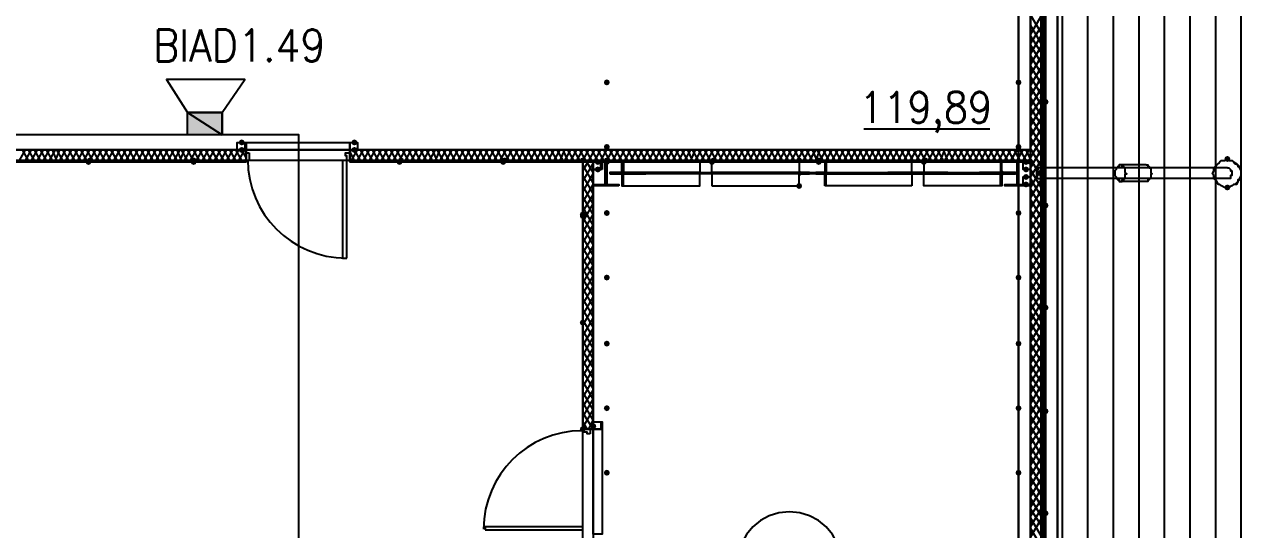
# Model space of a CAD drawing. Header units: millimetres. Extents: x 0 to 420, y 0 to 297.
# Drawn here: x 365.02 to 399.67, y 175.61 to 189.84 of the extents above; entities that cross this region are included whole.
import ezdxf

# ---------------------------------------------------------------- set-up
doc = ezdxf.new("R2010")
doc.units = ezdxf.units.MM
doc.layers.get('0').update_dxf_attribs({"linetype": 'CONTINUOUS'})
doc.styles.get("Standard").update_dxf_attribs({"font": 'STANDARD'})

msp = doc.modelspace()

# ---------------------------------------------------------------- hatches: boundary and pattern name
at = {"true_color": 0x000007}
h = msp.add_hatch(color=0, dxfattribs=at)
h.paths.add_polyline_path([(393.784667, 203.623333), (393.784667, 121.031), (393.7, 203.623333)], flags=0)
h.paths.add_polyline_path([(393.784667, 121.031), (393.7, 203.623333), (393.7, 121.031)], flags=0)
h = msp.add_hatch(color=0, dxfattribs=at)
h.paths.add_polyline_path([(393.7, 203.030667), (393.657667, 203.030667), (393.7, 185.674)], flags=0)
h.paths.add_polyline_path([(393.657667, 203.030667), (393.7, 185.674), (393.657667, 185.674)], flags=0)
at = {"true_color": 0x0000fe}
for points in [[(393.742333, 188.552667), (393.717462, 188.492871), (393.657667, 188.468), (393.597871, 188.492871), (393.573, 188.552667), (393.597871, 188.612462), (393.657667, 188.637333), (393.717462, 188.612463)], [(393.784667, 188.510333), (393.759796, 188.450537), (393.7, 188.425667), (393.640204, 188.450537), (393.615333, 188.510333), (393.640204, 188.570129), (393.7, 188.595), (393.759796, 188.570129)], [(393.784667, 187.790667), (393.759796, 187.730871), (393.7, 187.706), (393.640204, 187.730871), (393.615333, 187.790667), (393.640204, 187.850462), (393.7, 187.875333), (393.759796, 187.850463)], [(393.784667, 187.663667), (393.759796, 187.603871), (393.7, 187.579), (393.640204, 187.603871), (393.615333, 187.663667), (393.640204, 187.723462), (393.7, 187.748333), (393.759796, 187.723463)], [(393.784667, 187.663667), (393.759796, 187.603871), (393.7, 187.579), (393.640204, 187.603871), (393.615333, 187.663667), (393.640204, 187.723462), (393.7, 187.748333), (393.759796, 187.723463)], [(393.869333, 187.663667), (393.844462, 187.603871), (393.784667, 187.579), (393.724871, 187.603871), (393.7, 187.663667), (393.724871, 187.723462), (393.784667, 187.748333), (393.844462, 187.723463)], [(366.945333, 186.012667), (366.920462, 185.952871), (366.860667, 185.928), (366.800871, 185.952871), (366.776, 186.012667), (366.800871, 186.072462), (366.860667, 186.097333), (366.920462, 186.072463)], [(369.866333, 186.012667), (369.841462, 185.952871), (369.781667, 185.928), (369.721871, 185.952871), (369.697, 186.012667), (369.721871, 186.072462), (369.781667, 186.097333), (369.841462, 186.072463)], [(375.708333, 186.012667), (375.683463, 185.952871), (375.623667, 185.928), (375.563871, 185.952871), (375.539, 186.012667), (375.563871, 186.072462), (375.623667, 186.097333), (375.683462, 186.072463)], [(378.629333, 186.012667), (378.604462, 185.952871), (378.544667, 185.928), (378.484871, 185.952871), (378.46, 186.012667), (378.484871, 186.072462), (378.544667, 186.097333), (378.604462, 186.072463)], [(381.508, 186.012667), (381.483129, 185.952871), (381.423333, 185.928), (381.363538, 185.952871), (381.338667, 186.012667), (381.363537, 186.072462), (381.423333, 186.097333), (381.483129, 186.072463)], [(381.508, 186.012667), (381.483129, 185.952871), (381.423333, 185.928), (381.363538, 185.952871), (381.338667, 186.012667), (381.363537, 186.072462), (381.423333, 186.097333), (381.483129, 186.072463)], [(384.513667, 186.012667), (384.488796, 185.952871), (384.429, 185.928), (384.369204, 185.952871), (384.344333, 186.012667), (384.369204, 186.072462), (384.429, 186.097333), (384.488796, 186.072463)], [(387.477, 186.012667), (387.452129, 185.952871), (387.392333, 185.928), (387.332538, 185.952871), (387.307667, 186.012667), (387.332537, 186.072462), (387.392333, 186.097333), (387.452129, 186.072463)], [(390.482667, 186.012667), (390.457796, 185.952871), (390.398, 185.928), (390.338204, 185.952871), (390.313333, 186.012667), (390.338204, 186.072462), (390.398, 186.097333), (390.457796, 186.072463)], [(366.903, 185.970333), (366.878129, 185.910537), (366.818333, 185.885667), (366.758537, 185.910537), (366.733667, 185.970333), (366.758537, 186.030129), (366.818333, 186.055), (366.878129, 186.030129)], [(369.866333, 185.970333), (369.841462, 185.910537), (369.781667, 185.885667), (369.721871, 185.910537), (369.697, 185.970333), (369.721871, 186.030129), (369.781667, 186.055), (369.841462, 186.030129)], [(375.666, 185.970333), (375.641129, 185.910537), (375.581333, 185.885667), (375.521538, 185.910537), (375.496667, 185.970333), (375.521537, 186.030129), (375.581333, 186.055), (375.641129, 186.030129)], [(378.587, 185.970333), (378.562129, 185.910537), (378.502333, 185.885667), (378.442538, 185.910537), (378.417667, 185.970333), (378.442537, 186.030129), (378.502333, 186.055), (378.562129, 186.030129)], [(381.508, 185.970333), (381.483129, 185.910537), (381.423333, 185.885667), (381.363538, 185.910537), (381.338667, 185.970333), (381.363537, 186.030129), (381.423333, 186.055), (381.483129, 186.030129)], [(384.471333, 185.970333), (384.446462, 185.910537), (384.386667, 185.885667), (384.326871, 185.910537), (384.302, 185.970333), (384.326871, 186.030129), (384.386667, 186.055), (384.446462, 186.030129)], [(387.477, 185.970333), (387.452129, 185.910537), (387.392333, 185.885667), (387.332538, 185.910537), (387.307667, 185.970333), (387.332537, 186.030129), (387.392333, 186.055), (387.452129, 186.030129)], [(390.440333, 185.970333), (390.415462, 185.910537), (390.355667, 185.885667), (390.295871, 185.910537), (390.271, 185.970333), (390.295871, 186.030129), (390.355667, 186.055), (390.415462, 186.030129)], [(393.446, 185.970333), (393.421129, 185.910537), (393.361333, 185.885667), (393.301537, 185.910537), (393.276667, 185.970333), (393.301537, 186.030129), (393.361333, 186.055), (393.421129, 186.030129)], [(393.742333, 185.674), (393.717462, 185.614204), (393.657667, 185.589333), (393.597871, 185.614204), (393.573, 185.674), (393.597871, 185.733796), (393.657667, 185.758667), (393.717462, 185.733796)], [(393.742333, 185.674), (393.717462, 185.614204), (393.657667, 185.589333), (393.597871, 185.614204), (393.573, 185.674), (393.597871, 185.733796), (393.657667, 185.758667), (393.717462, 185.733796)], [(393.784667, 185.631667), (393.759796, 185.571871), (393.7, 185.547), (393.640204, 185.571871), (393.615333, 185.631667), (393.640204, 185.691462), (393.7, 185.716333), (393.759796, 185.691463)], [(393.784667, 185.631667), (393.759796, 185.571871), (393.7, 185.547), (393.640204, 185.571871), (393.615333, 185.631667), (393.640204, 185.691462), (393.7, 185.716333), (393.759796, 185.691463)], [(393.784667, 184.869667), (393.759796, 184.809871), (393.7, 184.785), (393.640204, 184.809871), (393.615333, 184.869667), (393.640204, 184.929462), (393.7, 184.954333), (393.759796, 184.929463)], [(393.784667, 184.785), (393.759796, 184.725204), (393.7, 184.700333), (393.640204, 184.725204), (393.615333, 184.785), (393.640204, 184.844796), (393.7, 184.869667), (393.759796, 184.844796)], [(393.784667, 184.785), (393.759796, 184.725204), (393.7, 184.700333), (393.640204, 184.725204), (393.615333, 184.785), (393.640204, 184.844796), (393.7, 184.869667), (393.759796, 184.844796)], [(393.869333, 184.742667), (393.844462, 184.682871), (393.784667, 184.658), (393.724871, 184.682871), (393.7, 184.742667), (393.724871, 184.802462), (393.784667, 184.827333), (393.844462, 184.802463)], [(380.830667, 184.488667), (380.805796, 184.428871), (380.746, 184.404), (380.686204, 184.428871), (380.661333, 184.488667), (380.686204, 184.548462), (380.746, 184.573333), (380.805796, 184.548463)], [(380.830667, 184.446333), (380.805796, 184.386537), (380.746, 184.361667), (380.686204, 184.386537), (380.661333, 184.446333), (380.686204, 184.506129), (380.746, 184.531), (380.805796, 184.506129)], [(393.742333, 182.753), (393.717462, 182.693204), (393.657667, 182.668333), (393.597871, 182.693204), (393.573, 182.753), (393.597871, 182.812796), (393.657667, 182.837667), (393.717462, 182.812796)], [(393.784667, 182.753), (393.759796, 182.693204), (393.7, 182.668333), (393.640204, 182.693204), (393.615333, 182.753), (393.640204, 182.812796), (393.7, 182.837667), (393.759796, 182.812796)], [(393.784667, 181.948667), (393.759796, 181.888871), (393.7, 181.864), (393.640204, 181.888871), (393.615333, 181.948667), (393.640204, 182.008462), (393.7, 182.033333), (393.759796, 182.008463)], [(393.784667, 181.864), (393.759796, 181.804204), (393.7, 181.779333), (393.640204, 181.804204), (393.615333, 181.864), (393.640204, 181.923796), (393.7, 181.948667), (393.759796, 181.923796)], [(393.784667, 181.864), (393.759796, 181.804204), (393.7, 181.779333), (393.640204, 181.804204), (393.615333, 181.864), (393.640204, 181.923796), (393.7, 181.948667), (393.759796, 181.923796)], [(393.869333, 181.864), (393.844462, 181.804204), (393.784667, 181.779333), (393.724871, 181.804204), (393.7, 181.864), (393.724871, 181.923796), (393.784667, 181.948667), (393.844462, 181.923796)], [(380.830667, 181.440667), (380.805796, 181.380871), (380.746, 181.356), (380.686204, 181.380871), (380.661333, 181.440667), (380.686204, 181.500462), (380.746, 181.525333), (380.805796, 181.500463)], [(380.830667, 181.440667), (380.805796, 181.380871), (380.746, 181.356), (380.686204, 181.380871), (380.661333, 181.440667), (380.686204, 181.500462), (380.746, 181.525333), (380.805796, 181.500463)], [(393.742333, 179.874333), (393.717462, 179.814537), (393.657667, 179.789667), (393.597871, 179.814537), (393.573, 179.874333), (393.597871, 179.934129), (393.657667, 179.959), (393.717462, 179.934129)], [(393.784667, 179.832), (393.759796, 179.772204), (393.7, 179.747333), (393.640204, 179.772204), (393.615333, 179.832), (393.640204, 179.891796), (393.7, 179.916667), (393.759796, 179.891796)], [(393.784667, 179.07), (393.759796, 179.010204), (393.7, 178.985333), (393.640204, 179.010204), (393.615333, 179.07), (393.640204, 179.129796), (393.7, 179.154667), (393.759796, 179.129796)], [(393.784667, 178.985333), (393.759796, 178.925537), (393.7, 178.900667), (393.640204, 178.925537), (393.615333, 178.985333), (393.640204, 179.045129), (393.7, 179.07), (393.759796, 179.045129)], [(393.784667, 178.985333), (393.759796, 178.925537), (393.7, 178.900667), (393.640204, 178.925537), (393.615333, 178.985333), (393.640204, 179.045129), (393.7, 179.07), (393.759796, 179.045129)], [(393.869333, 178.943), (393.844462, 178.883204), (393.784667, 178.858333), (393.724871, 178.883204), (393.7, 178.943), (393.724871, 179.002796), (393.784667, 179.027667), (393.844462, 179.002796)], [(380.830667, 178.435), (380.805796, 178.375204), (380.746, 178.350333), (380.686204, 178.375204), (380.661333, 178.435), (380.686204, 178.494796), (380.746, 178.519667), (380.805796, 178.494796)], [(393.742333, 176.953333), (393.717462, 176.893537), (393.657667, 176.868667), (393.597871, 176.893537), (393.573, 176.953333), (393.597871, 177.013129), (393.657667, 177.038), (393.717462, 177.013129)], [(393.784667, 176.953333), (393.759796, 176.893537), (393.7, 176.868667), (393.640204, 176.893537), (393.615333, 176.953333), (393.640204, 177.013129), (393.7, 177.038), (393.759796, 177.013129)], [(393.784667, 176.149), (393.759796, 176.089204), (393.7, 176.064333), (393.640204, 176.089204), (393.615333, 176.149), (393.640204, 176.208796), (393.7, 176.233667), (393.759796, 176.208796)], [(393.784667, 176.106667), (393.759796, 176.046871), (393.7, 176.022), (393.640204, 176.046871), (393.615333, 176.106667), (393.640204, 176.166462), (393.7, 176.191333), (393.759796, 176.166463)], [(393.784667, 176.064333), (393.759796, 176.004537), (393.7, 175.979667), (393.640204, 176.004537), (393.615333, 176.064333), (393.640204, 176.124129), (393.7, 176.149), (393.759796, 176.124129)], [(393.869333, 176.064333), (393.844462, 176.004537), (393.784667, 175.979667), (393.724871, 176.004537), (393.7, 176.064333), (393.724871, 176.124129), (393.784667, 176.149), (393.844462, 176.124129)]]:
    msp.add_hatch(color=0, dxfattribs=at).paths.add_polyline_path(points, flags=0)
at = {"true_color": 0x000007}
for points in [[(381.508, 188.214), (381.483129, 188.154204), (381.423333, 188.129333), (381.363538, 188.154204), (381.338667, 188.214), (381.363537, 188.273796), (381.423333, 188.298667), (381.483129, 188.273796)], [(393.107333, 188.214), (393.082462, 188.154204), (393.022667, 188.129333), (392.962871, 188.154204), (392.938, 188.214), (392.962871, 188.273796), (393.022667, 188.298667), (393.082462, 188.273796)], [(371.221, 186.520667), (371.196129, 186.460871), (371.136333, 186.436), (371.076537, 186.460871), (371.051667, 186.520667), (371.076537, 186.580462), (371.136333, 186.605333), (371.196129, 186.580463)], [(374.396, 186.520667), (374.371129, 186.460871), (374.311333, 186.436), (374.251537, 186.460871), (374.226667, 186.520667), (374.251537, 186.580462), (374.311333, 186.605333), (374.371129, 186.580463)], [(381.508, 186.393667), (381.483129, 186.333871), (381.423333, 186.309), (381.363538, 186.333871), (381.338667, 186.393667), (381.363537, 186.453462), (381.423333, 186.478333), (381.483129, 186.453463)], [(393.107333, 186.393667), (393.082462, 186.333871), (393.022667, 186.309), (392.962871, 186.333871), (392.938, 186.393667), (392.962871, 186.453462), (393.022667, 186.478333), (393.082462, 186.453463)], [(371.221, 186.309), (371.196129, 186.249204), (371.136333, 186.224333), (371.076537, 186.249204), (371.051667, 186.309), (371.076537, 186.368796), (371.136333, 186.393667), (371.196129, 186.368796)], [(374.396, 186.309), (374.371129, 186.249204), (374.311333, 186.224333), (374.251537, 186.249204), (374.226667, 186.309), (374.251537, 186.368796), (374.311333, 186.393667), (374.371129, 186.368796)], [(380.830667, 186.012667), (380.805796, 185.952871), (380.746, 185.928), (380.686204, 185.952871), (380.661333, 186.012667), (380.686204, 186.072462), (380.746, 186.097333), (380.805796, 186.072463)], [(386.926667, 186.012667), (386.901796, 185.952871), (386.842, 185.928), (386.782204, 185.952871), (386.757333, 186.012667), (386.782204, 186.072462), (386.842, 186.097333), (386.901796, 186.072463)], [(398.991667, 186.055), (398.966796, 185.995204), (398.907, 185.970333), (398.847204, 185.995204), (398.822333, 186.055), (398.847204, 186.114796), (398.907, 186.139667), (398.966796, 186.114796)], [(381.254, 185.970333), (381.229129, 185.910537), (381.169333, 185.885667), (381.109537, 185.910537), (381.084667, 185.970333), (381.109537, 186.030129), (381.169333, 186.055), (381.229129, 186.030129)], [(381.254, 185.758667), (381.229129, 185.698871), (381.169333, 185.674), (381.109537, 185.698871), (381.084667, 185.758667), (381.109537, 185.818462), (381.169333, 185.843333), (381.229129, 185.818463)], [(393.319, 185.970333), (393.294129, 185.910537), (393.234333, 185.885667), (393.174537, 185.910537), (393.149667, 185.970333), (393.174537, 186.030129), (393.234333, 186.055), (393.294129, 186.030129)], [(393.319, 185.758667), (393.294129, 185.698871), (393.234333, 185.674), (393.174537, 185.698871), (393.149667, 185.758667), (393.174537, 185.818462), (393.234333, 185.843333), (393.294129, 185.818463)], [(386.926667, 185.293), (386.901796, 185.233204), (386.842, 185.208333), (386.782204, 185.233204), (386.757333, 185.293), (386.782204, 185.352796), (386.842, 185.377667), (386.901796, 185.352796)], [(393.319, 185.547), (393.294129, 185.487204), (393.234333, 185.462333), (393.174537, 185.487204), (393.149667, 185.547), (393.174537, 185.606796), (393.234333, 185.631667), (393.294129, 185.606796)], [(393.319, 185.335333), (393.294129, 185.275537), (393.234333, 185.250667), (393.174537, 185.275537), (393.149667, 185.335333), (393.174537, 185.395129), (393.234333, 185.42), (393.294129, 185.395129)], [(398.991667, 185.250667), (398.966796, 185.190871), (398.907, 185.166), (398.847204, 185.190871), (398.822333, 185.250667), (398.847204, 185.310462), (398.907, 185.335333), (398.966796, 185.310463)], [(381.508, 184.531), (381.483129, 184.471204), (381.423333, 184.446333), (381.363538, 184.471204), (381.338667, 184.531), (381.363537, 184.590796), (381.423333, 184.615667), (381.483129, 184.590796)], [(393.107333, 184.531), (393.082462, 184.471204), (393.022667, 184.446333), (392.962871, 184.471204), (392.938, 184.531), (392.962871, 184.590796), (393.022667, 184.615667), (393.082462, 184.590796)], [(381.508, 182.710667), (381.483129, 182.650871), (381.423333, 182.626), (381.363538, 182.650871), (381.338667, 182.710667), (381.363537, 182.770462), (381.423333, 182.795333), (381.483129, 182.770463)], [(393.107333, 182.710667), (393.082462, 182.650871), (393.022667, 182.626), (392.962871, 182.650871), (392.938, 182.710667), (392.962871, 182.770462), (393.022667, 182.795333), (393.082462, 182.770463)], [(381.508, 180.848), (381.483129, 180.788204), (381.423333, 180.763333), (381.363538, 180.788204), (381.338667, 180.848), (381.363537, 180.907796), (381.423333, 180.932667), (381.483129, 180.907796)], [(393.107333, 180.848), (393.082462, 180.788204), (393.022667, 180.763333), (392.962871, 180.788204), (392.938, 180.848), (392.962871, 180.907796), (393.022667, 180.932667), (393.082462, 180.907796)], [(381.508, 179.027667), (381.483129, 178.967871), (381.423333, 178.943), (381.363538, 178.967871), (381.338667, 179.027667), (381.363537, 179.087462), (381.423333, 179.112333), (381.483129, 179.087463)], [(393.107333, 179.027667), (393.082462, 178.967871), (393.022667, 178.943), (392.962871, 178.967871), (392.938, 179.027667), (392.962871, 179.087462), (393.022667, 179.112333), (393.082462, 179.087463)], [(381.127, 178.519667), (381.102129, 178.459871), (381.042333, 178.435), (380.982538, 178.459871), (380.957667, 178.519667), (380.982537, 178.579462), (381.042333, 178.604333), (381.102129, 178.579463)], [(381.508, 177.207333), (381.483129, 177.147537), (381.423333, 177.122667), (381.363538, 177.147537), (381.338667, 177.207333), (381.363537, 177.267129), (381.423333, 177.292), (381.483129, 177.267129)], [(393.107333, 177.207333), (393.082462, 177.147537), (393.022667, 177.122667), (392.962871, 177.147537), (392.938, 177.207333), (392.962871, 177.267129), (393.022667, 177.292), (393.082462, 177.267129)]]:
    msp.add_hatch(color=0, dxfattribs=at).paths.add_polyline_path(points, flags=0)
at = {"true_color": 0x000052}
h = msp.add_hatch(color=0, dxfattribs=at)
h.paths.add_polyline_path([(370.586, 187.367333), (369.612334, 187.367333), (370.586, 186.732333)], flags=0)
h.paths.add_polyline_path([(369.612334, 187.367333), (370.586, 186.732333), (369.612334, 186.732333)], flags=0)
at = {"true_color": 0x000007}
h = msp.add_hatch(color=0, dxfattribs=at)
h.paths.add_polyline_path([(371.263333, 186.012667), (363.897333, 186.012667), (371.263333, 185.970333)], flags=0)
h.paths.add_polyline_path([(363.897333, 186.012667), (371.263333, 185.970333), (363.897333, 185.970333)], flags=0)
h = msp.add_hatch(color=0, dxfattribs=at)
h.paths.add_polyline_path([(381.423333, 186.012667), (374.184333, 186.012667), (381.423333, 185.970333)], flags=0)
h.paths.add_polyline_path([(374.184333, 186.012667), (381.423333, 185.970333), (374.184333, 185.970333)], flags=0)
h = msp.add_hatch(color=0, dxfattribs=at)
h.paths.add_polyline_path([(380.746, 185.970333), (380.746, 178.435)], flags=0)
h.paths.add_polyline_path([(380.746, 178.435), (380.746, 185.970333)], flags=0)
h = msp.add_hatch(color=0, dxfattribs=at)
h.paths.add_polyline_path([(393.361333, 186.012667), (381.423333, 186.012667), (393.361333, 185.970333)], flags=0)
h.paths.add_polyline_path([(381.423333, 186.012667), (393.361333, 185.970333), (381.423333, 185.970333)], flags=0)
h = msp.add_hatch(color=0, dxfattribs=at)
h.paths.add_polyline_path([(393.7, 185.631667), (393.657667, 185.631667), (393.7, 168.275)], flags=0)
h.paths.add_polyline_path([(393.657667, 185.631667), (393.7, 168.275), (393.657667, 168.275)], flags=0)

# ---------------------------------------------------------------- linework, layer by layer
at = {"color": 0, "true_color": 0x000007}
for points in [[(393.361333, 220.810667), (259.291667, 220.810667), (259.291667, 189.780333), (242.612333, 189.780333), (242.612333, 220.810667), (108.585, 220.810667), (108.585, 104.14), (242.654667, 104.14), (242.654667, 135.128), (259.291667, 135.128), (259.291667, 104.14), (393.361333, 104.14)], [(242.612333, 220.429667), (242.612333, 189.780333), (259.291667, 189.780333), (259.291667, 220.429667), (393.022667, 220.429667), (393.022667, 104.478667), (259.291667, 104.478667), (259.291667, 135.128), (242.654667, 135.128), (242.654667, 104.478667), (108.923667, 104.478667), (108.923667, 220.429667)], [(393.784667, 203.623333), (393.784667, 121.031), (393.7, 203.623333)], [(393.784667, 121.031), (393.7, 203.623333), (393.7, 121.031)], [(393.784667, 203.623333), (393.7, 203.623333), (393.7, 121.031), (393.784667, 121.031)], [(393.742333, 162.475333), (393.742333, 203.623333), (394.123333, 203.623333), (394.123333, 162.475333)], [(401.616333, 203.623333), (402.209, 203.623333), (402.209, 121.285), (401.616333, 121.285), (394.673667, 121.285), (394.123333, 121.285), (394.123333, 203.623333), (394.673667, 203.623333)], [(393.7, 203.030667), (393.657667, 203.030667), (393.7, 185.674)], [(393.657667, 203.030667), (393.7, 185.674), (393.657667, 185.674)], [(393.657667, 203.030667), (393.657667, 185.674), (393.7, 185.674), (393.7, 203.030667)], [(393.657667, 203.030667), (393.657667, 185.674), (393.7, 185.674), (393.7, 203.030667)], [(371.009333, 186.520667), (371.221, 186.520667), (371.221, 186.309), (371.009333, 186.309), (371.009333, 186.520667), (371.263333, 186.520667), (371.263333, 186.309), (371.009333, 186.309)], [(374.184333, 186.520667), (374.396, 186.520667), (374.396, 186.309), (374.184333, 186.309), (374.184333, 186.520667), (374.396, 186.520667), (374.396, 186.309), (374.184333, 186.309)], [(371.348, 186.224333), (371.348, 186.139667), (371.348, 186.012667), (371.263333, 186.012667), (371.263333, 186.224333)], [(374.184333, 186.224333), (374.184333, 186.012667), (374.099667, 186.012667), (374.099667, 186.139667), (374.057333, 186.139667), (374.057333, 186.224333)], [(371.263333, 186.012667), (363.897333, 186.012667), (371.263333, 185.970333)], [(363.897333, 186.012667), (371.263333, 185.970333), (363.897333, 185.970333)], [(371.263333, 186.012667), (363.897333, 186.012667), (363.897333, 185.970333), (371.263333, 185.970333)], [(371.263333, 186.012667), (363.897333, 186.012667), (363.897333, 185.970333), (371.263333, 185.970333)], [(374.099667, 183.261), (374.099667, 186.012667), (373.972667, 186.012667), (373.972667, 183.261)], [(381.423333, 186.012667), (374.184333, 186.012667), (381.423333, 185.970333)], [(374.184333, 186.012667), (381.423333, 185.970333), (374.184333, 185.970333)], [(374.184333, 185.970333), (374.184333, 186.012667), (381.423333, 186.012667), (381.423333, 185.970333), (380.746, 185.970333), (374.184333, 185.970333), (380.746, 185.970333), (381.423333, 185.970333), (381.423333, 186.012667), (374.184333, 186.012667)], [(380.746, 185.970333), (380.746, 178.435)], [(380.746, 178.435), (380.746, 185.970333)], [(380.746, 185.970333), (380.746, 178.435)], [(380.746, 185.970333), (380.746, 178.435)], [(381.762, 185.293), (381.042333, 185.293), (381.042333, 185.335333), (381.381, 185.335333), (381.381, 185.970333), (381.042333, 185.970333), (381.042333, 186.012667), (381.762, 186.012667), (381.762, 185.970333), (381.423333, 185.970333), (381.423333, 185.335333), (381.762, 185.335333)], [(381.296333, 185.758667), (381.042333, 185.758667), (381.042333, 185.970333), (381.296333, 185.970333)], [(381.254, 185.758667), (381.254, 185.970333), (381.042333, 185.970333), (381.042333, 185.758667)], [(393.361333, 186.012667), (381.423333, 186.012667), (393.361333, 185.970333)], [(381.423333, 186.012667), (393.361333, 185.970333), (381.423333, 185.970333)], [(393.361333, 186.012667), (393.361333, 185.970333), (381.423333, 185.970333), (381.423333, 186.012667), (393.361333, 186.012667), (381.423333, 186.012667), (381.423333, 185.970333), (393.361333, 185.970333)], [(384.386667, 186.012667), (386.842, 186.012667), (386.842, 185.674), (384.386667, 185.674)], [(390.017, 186.012667), (387.604, 186.012667), (387.604, 185.674), (390.017, 185.674)], [(393.361333, 185.293), (392.641667, 185.293), (392.641667, 185.335333), (392.980333, 185.335333), (392.980333, 185.970333), (392.641667, 185.970333), (392.641667, 186.012667), (393.361333, 186.012667), (393.361333, 185.970333), (393.022667, 185.970333), (393.022667, 185.335333), (393.361333, 185.335333)], [(393.361333, 185.758667), (393.149667, 185.758667), (393.149667, 185.970333), (393.361333, 185.970333), (393.361333, 185.758667), (393.149667, 185.758667), (393.149667, 185.970333), (393.361333, 185.970333)], [(393.530667, 185.631667), (393.530667, 185.589333), (393.530667, 185.547), (393.573, 185.504667), (393.615333, 185.504667), (393.657667, 185.504667), (393.7, 185.547), (393.7, 185.589333), (393.7, 185.631667), (393.7, 185.674), (393.7, 185.716333), (393.7, 185.758667), (393.657667, 185.758667), (393.657667, 185.801), (393.615333, 185.801), (393.573, 185.801), (393.573, 185.758667), (393.530667, 185.758667), (393.530667, 185.716333), (393.530667, 185.674)], [(395.732, 185.631667), (395.732, 185.589333), (395.774333, 185.547), (395.774333, 185.504667), (395.816667, 185.504667), (395.816667, 185.462333), (395.859, 185.462333), (395.859, 185.42), (395.901333, 185.42), (395.943667, 185.42), (395.943667, 185.462333), (395.986, 185.462333), (395.986, 185.504667), (396.028333, 185.504667), (396.028333, 185.547), (396.028333, 185.589333), (396.028333, 185.631667), (396.070667, 185.631667), (396.028333, 185.674), (396.028333, 185.716333), (396.028333, 185.758667), (396.028333, 185.801), (395.986, 185.801), (395.986, 185.843333), (395.943667, 185.843333), (395.943667, 185.885667), (395.901333, 185.885667), (395.859, 185.885667), (395.859, 185.843333), (395.816667, 185.843333), (395.816667, 185.801), (395.774333, 185.801), (395.774333, 185.758667), (395.732, 185.716333), (395.732, 185.674)], [(398.526, 185.589333), (398.483667, 185.631667), (398.526, 185.716333), (398.526, 185.801), (398.568333, 185.843333), (398.610667, 185.885667), (398.653, 185.928), (398.695333, 185.970333), (398.737667, 186.012667), (398.822333, 186.012667), (398.907, 186.055), (398.949333, 186.012667), (399.034, 186.012667), (399.076333, 185.970333), (399.118667, 185.928), (399.203333, 185.885667), (399.203333, 185.843333), (399.245667, 185.801), (399.288, 185.716333), (399.288, 185.631667), (399.288, 185.589333), (399.245667, 185.504667), (399.203333, 185.462333), (399.203333, 185.42), (399.118667, 185.335333), (399.076333, 185.335333), (399.034, 185.293), (398.949333, 185.250667), (398.907, 185.250667), (398.822333, 185.250667), (398.737667, 185.293), (398.695333, 185.335333), (398.653, 185.335333), (398.610667, 185.42), (398.568333, 185.462333), (398.526, 185.504667)], [(381.508, 185.631667), (382.524, 185.631667), (382.524, 185.674), (381.508, 185.674)], [(383.370667, 185.674), (385.064, 185.674), (385.064, 185.631667), (383.370667, 185.631667)], [(384.386667, 185.293), (386.842, 185.293), (386.842, 185.631667), (384.386667, 185.631667)], [(386.207, 185.674), (388.239, 185.674), (388.239, 185.631667), (386.207, 185.631667)], [(390.017, 185.293), (387.604, 185.293), (387.604, 185.631667), (390.017, 185.631667)], [(391.033, 185.674), (389.339667, 185.674), (389.339667, 185.631667), (391.033, 185.631667)], [(391.922, 185.631667), (392.938, 185.631667), (392.938, 185.674), (391.922, 185.674)], [(393.361333, 185.335333), (393.149667, 185.335333), (393.149667, 185.547), (393.361333, 185.547), (393.361333, 185.335333), (393.149667, 185.335333), (393.149667, 185.547), (393.361333, 185.547)], [(393.7, 185.631667), (393.657667, 185.631667), (393.7, 168.275)], [(393.657667, 185.631667), (393.7, 168.275), (393.657667, 168.275)], [(393.7, 168.275), (393.7, 185.631667), (393.657667, 185.631667), (393.657667, 168.275)], [(393.7, 168.275), (393.7, 185.631667), (393.657667, 185.631667), (393.657667, 168.275)], [(381.042333, 178.435), (381.042333, 178.646667), (381.254, 178.646667), (381.254, 178.435), (381.042333, 178.435), (381.042333, 178.646667), (381.296333, 178.646667), (381.296333, 178.435)], [(380.957667, 178.308), (380.873, 178.308), (380.873, 178.350333), (380.746, 178.350333), (380.746, 178.435), (380.957667, 178.435)], [(377.994333, 175.598667), (380.746, 175.598667), (380.746, 175.683333), (377.994333, 175.683333)]]:
    msp.add_lwpolyline(points, close=True, dxfattribs=at)
at = {"color": 0, "true_color": 0x00002b}
msp.add_lwpolyline([(364.151333, 220.810667), (364.151333, 186.309), (393.361333, 186.309), (393.361333, 220.810667)], close=True, dxfattribs=at)
at = {"color": 0, "true_color": 0x000007}
for points in [[(393.361333, 220.810667), (393.361333, 186.309)], [(393.657667, 104.14), (393.657667, 221.064667)], [(393.7, 203.623333), (393.7, 121.031), (393.7, 203.623333), (393.7, 121.031)], [(393.7, 203.623333), (393.7, 121.031)], [(393.7, 203.623333), (393.7, 121.031)], [(393.657667, 203.030667), (393.657667, 185.674), (393.657667, 203.030667), (393.7, 185.674)], [(393.657667, 189.611), (393.361333, 190.119)], [(393.361333, 189.568667), (393.657667, 190.076667)], [(393.657667, 189.314667), (393.361333, 189.822667)], [(393.361333, 189.314667), (393.657667, 189.780333)], [(393.361333, 189.018333), (393.657667, 189.526333)], [(393.657667, 189.060667), (393.361333, 189.526333)], [(393.657667, 188.764333), (393.361333, 189.272333)], [(393.361333, 188.722), (393.657667, 189.23)], [(393.657667, 188.468), (393.361333, 188.976)], [(393.361333, 188.425667), (393.657667, 188.933667)], [(393.657667, 188.171667), (393.361333, 188.679667)], [(393.361333, 188.129333), (393.657667, 188.637333)], [(393.657667, 187.875333), (393.361333, 188.383333)], [(393.361333, 187.833), (393.657667, 188.341)], [(393.657667, 187.579), (393.361333, 188.087)], [(393.361333, 187.536667), (393.657667, 188.044667)], [(393.657667, 187.282667), (393.361333, 187.790667)], [(393.361333, 187.282667), (393.657667, 187.748333)], [(393.361333, 186.986333), (393.657667, 187.494333)], [(393.657667, 187.028667), (393.361333, 187.494333)], [(393.657667, 186.732333), (393.361333, 187.240333)], [(393.361333, 186.69), (393.657667, 187.198)], [(388.662333, 186.901667), (392.218333, 186.901667)], [(393.657667, 186.436), (393.361333, 186.944)], [(393.361333, 186.393667), (393.657667, 186.901667)], [(371.263333, 186.436), (371.263333, 186.520667), (372.702667, 186.520667)], [(372.702667, 186.309), (371.263333, 186.309), (371.263333, 186.436)], [(372.702667, 186.520667), (374.184333, 186.520667), (374.184333, 186.436)], [(374.184333, 186.436), (374.184333, 186.309), (372.702667, 186.309)], [(393.657667, 186.139667), (393.361333, 186.647667)], [(393.361333, 186.097333), (393.657667, 186.605333)], [(371.263333, 186.309), (364.151333, 186.309)], [(364.871, 186.012667), (365.040333, 186.309)], [(365.125, 186.012667), (364.955667, 186.309)], [(365.040333, 186.012667), (365.209667, 186.309)], [(365.294333, 186.012667), (365.125, 186.309)], [(365.209667, 186.012667), (365.379, 186.309)], [(365.463667, 186.012667), (365.294333, 186.309)], [(365.379, 186.012667), (365.548333, 186.309)], [(365.633, 186.012667), (365.463667, 186.309)], [(365.548333, 186.012667), (365.717667, 186.309)], [(365.802333, 186.012667), (365.633, 186.309)], [(365.717667, 186.012667), (365.887, 186.309)], [(365.929333, 186.012667), (365.802333, 186.309)], [(365.887, 186.012667), (366.014, 186.309)], [(366.098667, 186.012667), (365.929333, 186.309)], [(366.014, 186.012667), (366.183333, 186.309)], [(366.268, 186.012667), (366.098667, 186.309)], [(366.183333, 186.012667), (366.352667, 186.309)], [(366.437333, 186.012667), (366.268, 186.309)], [(366.352667, 186.012667), (366.522, 186.309)], [(366.606667, 186.012667), (366.437333, 186.309)], [(366.522, 186.012667), (366.691333, 186.309)], [(366.776, 186.012667), (366.606667, 186.309)], [(366.691333, 186.012667), (366.860667, 186.309)], [(366.945333, 186.012667), (366.776, 186.309)], [(366.860667, 186.012667), (367.03, 186.309)], [(367.114667, 186.012667), (366.945333, 186.309)], [(367.03, 186.012667), (367.199333, 186.309)], [(367.284, 186.012667), (367.114667, 186.309)], [(367.199333, 186.012667), (367.368667, 186.309)], [(367.453333, 186.012667), (367.284, 186.309)], [(367.368667, 186.012667), (367.538, 186.309)], [(367.622667, 186.012667), (367.453333, 186.309)], [(367.538, 186.012667), (367.707333, 186.309)], [(367.792, 186.012667), (367.622667, 186.309)], [(367.707333, 186.012667), (367.876667, 186.309)], [(367.961333, 186.012667), (367.792, 186.309)], [(367.876667, 186.012667), (368.046, 186.309)], [(368.130667, 186.012667), (367.961333, 186.309)], [(368.046, 186.012667), (368.215333, 186.309)], [(368.3, 186.012667), (368.130667, 186.309)], [(368.215333, 186.012667), (368.384667, 186.309)], [(368.469333, 186.012667), (368.3, 186.309)], [(368.384667, 186.012667), (368.554, 186.309)], [(368.638667, 186.012667), (368.469333, 186.309)], [(368.554, 186.012667), (368.723333, 186.309)], [(368.808, 186.012667), (368.638667, 186.309)], [(368.723333, 186.012667), (368.892667, 186.309)], [(368.977333, 186.012667), (368.808, 186.309)], [(368.892667, 186.012667), (369.062, 186.309)], [(369.146667, 186.012667), (368.977333, 186.309)], [(369.062, 186.012667), (369.231333, 186.309)], [(369.316, 186.012667), (369.146667, 186.309)], [(369.231333, 186.012667), (369.400667, 186.309)], [(369.443, 186.012667), (369.316, 186.309)], [(369.400667, 186.012667), (369.527667, 186.309)], [(369.612333, 186.012667), (369.443, 186.309)], [(369.527667, 186.012667), (369.697, 186.309)], [(369.781667, 186.012667), (369.612333, 186.309)], [(369.697, 186.012667), (369.866333, 186.309)], [(369.951, 186.012667), (369.781667, 186.309)], [(369.866333, 186.012667), (370.035667, 186.309)], [(370.120333, 186.012667), (369.951, 186.309)], [(370.035667, 186.012667), (370.205, 186.309)], [(370.289667, 186.012667), (370.120333, 186.309)], [(370.205, 186.012667), (370.374333, 186.309)], [(370.459, 186.012667), (370.289667, 186.309)], [(370.374333, 186.012667), (370.543667, 186.309)], [(370.628333, 186.012667), (370.459, 186.309)], [(370.543667, 186.012667), (370.713, 186.309)], [(370.797667, 186.012667), (370.628333, 186.309)], [(370.713, 186.012667), (370.882333, 186.309)], [(370.967, 186.012667), (370.797667, 186.309)], [(370.882333, 186.012667), (371.051667, 186.309)], [(371.136333, 186.012667), (370.967, 186.309)], [(371.051667, 186.012667), (371.221, 186.309)], [(371.263333, 186.097333), (371.136333, 186.309)], [(371.263333, 186.012667), (371.263333, 186.224333), (371.263333, 186.309)], [(371.263333, 186.309), (371.263333, 186.224333), (371.263333, 186.012667), (371.263333, 186.224333)], [(374.184333, 186.224333), (374.226667, 186.309)], [(374.184333, 186.012667), (374.184333, 186.224333), (374.184333, 186.309)], [(374.184333, 186.309), (374.184333, 186.224333), (374.184333, 186.012667), (374.184333, 186.224333)], [(393.361333, 186.309), (374.184333, 186.309)], [(374.311333, 186.012667), (374.184333, 186.266667)], [(374.226667, 186.012667), (374.396, 186.309)], [(374.480667, 186.012667), (374.311333, 186.309)], [(374.396, 186.012667), (374.565333, 186.309)], [(374.65, 186.012667), (374.480667, 186.309)], [(374.565333, 186.012667), (374.734667, 186.309)], [(374.819333, 186.012667), (374.65, 186.309)], [(374.734667, 186.012667), (374.904, 186.309)], [(374.988667, 186.012667), (374.819333, 186.309)], [(374.904, 186.012667), (375.073333, 186.309)], [(375.158, 186.012667), (374.988667, 186.309)], [(375.073333, 186.012667), (375.242667, 186.309)], [(375.327333, 186.012667), (375.158, 186.309)], [(375.242667, 186.012667), (375.412, 186.309)], [(375.496667, 186.012667), (375.327333, 186.309)], [(375.412, 186.012667), (375.581333, 186.309)], [(375.666, 186.012667), (375.496667, 186.309)], [(375.581333, 186.012667), (375.750667, 186.309)], [(375.835333, 186.012667), (375.666, 186.309)], [(375.750667, 186.012667), (375.92, 186.309)], [(376.004667, 186.012667), (375.835333, 186.309)], [(375.92, 186.012667), (376.089333, 186.309)], [(376.174, 186.012667), (376.004667, 186.309)], [(376.089333, 186.012667), (376.258667, 186.309)], [(376.343333, 186.012667), (376.174, 186.309)], [(376.258667, 186.012667), (376.428, 186.309)], [(376.512667, 186.012667), (376.343333, 186.309)], [(376.428, 186.012667), (376.597333, 186.309)], [(376.639667, 186.012667), (376.512667, 186.309)], [(376.597333, 186.012667), (376.724333, 186.309)], [(376.809, 186.012667), (376.639667, 186.309)], [(376.724333, 186.012667), (376.893667, 186.309)], [(376.978333, 186.012667), (376.809, 186.309)], [(376.893667, 186.012667), (377.063, 186.309)], [(377.147667, 186.012667), (376.978333, 186.309)], [(377.063, 186.012667), (377.232333, 186.309)], [(377.317, 186.012667), (377.147667, 186.309)], [(377.232333, 186.012667), (377.401667, 186.309)], [(377.486333, 186.012667), (377.317, 186.309)], [(377.401667, 186.012667), (377.571, 186.309)], [(377.655667, 186.012667), (377.486333, 186.309)], [(377.571, 186.012667), (377.740333, 186.309)], [(377.825, 186.012667), (377.655667, 186.309)], [(377.740333, 186.012667), (377.909667, 186.309)], [(377.994333, 186.012667), (377.825, 186.309)], [(377.909667, 186.012667), (378.079, 186.309)], [(378.163667, 186.012667), (377.994333, 186.309)], [(378.079, 186.012667), (378.248333, 186.309)], [(378.333, 186.012667), (378.163667, 186.309)], [(378.248333, 186.012667), (378.417667, 186.309)], [(378.502333, 186.012667), (378.333, 186.309)], [(378.417667, 186.012667), (378.587, 186.309)], [(378.671667, 186.012667), (378.502333, 186.309)], [(378.587, 186.012667), (378.756333, 186.309)], [(378.841, 186.012667), (378.671667, 186.309)], [(378.756333, 186.012667), (378.925667, 186.309)], [(379.010333, 186.012667), (378.841, 186.309)], [(378.925667, 186.012667), (379.095, 186.309)], [(379.179667, 186.012667), (379.010333, 186.309)], [(379.095, 186.012667), (379.264333, 186.309)], [(379.349, 186.012667), (379.179667, 186.309)], [(379.264333, 186.012667), (379.433667, 186.309)], [(379.518333, 186.012667), (379.349, 186.309)], [(379.433667, 186.012667), (379.603, 186.309)], [(379.687667, 186.012667), (379.518333, 186.309)], [(379.603, 186.012667), (379.772333, 186.309)], [(379.857, 186.012667), (379.687667, 186.309)], [(379.772333, 186.012667), (379.941667, 186.309)], [(380.026333, 186.012667), (379.857, 186.309)], [(379.941667, 186.012667), (380.111, 186.309)], [(380.195667, 186.012667), (380.026333, 186.309)], [(380.111, 186.012667), (380.238, 186.309)], [(380.322667, 186.012667), (380.195667, 186.309)], [(380.238, 186.012667), (380.407333, 186.309)], [(380.492, 186.012667), (380.322667, 186.309)], [(380.407333, 186.012667), (380.576667, 186.309)], [(380.661333, 186.012667), (380.492, 186.309)], [(380.576667, 186.012667), (380.746, 186.309)], [(380.830667, 186.012667), (380.661333, 186.309)], [(380.746, 186.012667), (380.915333, 186.309)], [(381, 186.012667), (380.830667, 186.309)], [(380.915333, 186.012667), (381.084667, 186.309)], [(381.169333, 186.012667), (381, 186.309)], [(381.084667, 186.012667), (381.254, 186.309)], [(381.338667, 186.012667), (381.169333, 186.309)], [(381.254, 186.012667), (381.423333, 186.309)], [(381.508, 186.012667), (381.338667, 186.309)], [(381.423333, 186.012667), (381.592667, 186.309)], [(381.677333, 186.012667), (381.508, 186.309)], [(381.592667, 186.012667), (381.762, 186.309)], [(381.846667, 186.012667), (381.677333, 186.309)], [(381.762, 186.012667), (381.931333, 186.309)], [(382.016, 186.012667), (381.846667, 186.309)], [(381.931333, 186.012667), (382.100667, 186.309)], [(382.185333, 186.012667), (382.016, 186.309)], [(382.100667, 186.012667), (382.27, 186.309)], [(382.354667, 186.012667), (382.185333, 186.309)], [(382.27, 186.012667), (382.439333, 186.309)], [(382.524, 186.012667), (382.354667, 186.309)], [(382.439333, 186.012667), (382.608667, 186.309)], [(382.693333, 186.012667), (382.524, 186.309)], [(382.608667, 186.012667), (382.778, 186.309)], [(382.862667, 186.012667), (382.693333, 186.309)], [(382.778, 186.012667), (382.947333, 186.309)], [(383.032, 186.012667), (382.862667, 186.309)], [(382.947333, 186.012667), (383.116667, 186.309)], [(383.201333, 186.012667), (383.032, 186.309)], [(383.116667, 186.012667), (383.286, 186.309)], [(383.370667, 186.012667), (383.201333, 186.309)], [(383.286, 186.012667), (383.455333, 186.309)], [(383.54, 186.012667), (383.370667, 186.309)], [(383.455333, 186.012667), (383.624667, 186.309)], [(383.709333, 186.012667), (383.54, 186.309)], [(383.624667, 186.012667), (383.794, 186.309)], [(383.836333, 186.012667), (383.709333, 186.309)], [(383.794, 186.012667), (383.921, 186.309)], [(384.005667, 186.012667), (383.836333, 186.309)], [(383.921, 186.012667), (384.090333, 186.309)], [(384.175, 186.012667), (384.005667, 186.309)], [(384.090333, 186.012667), (384.259667, 186.309)], [(384.344333, 186.012667), (384.175, 186.309)], [(384.259667, 186.012667), (384.429, 186.309)], [(384.513667, 186.012667), (384.344333, 186.309)], [(384.429, 186.012667), (384.598333, 186.309)], [(384.683, 186.012667), (384.513667, 186.309)], [(384.598333, 186.012667), (384.767667, 186.309)], [(384.852333, 186.012667), (384.683, 186.309)], [(384.767667, 186.012667), (384.937, 186.309)], [(385.021667, 186.012667), (384.852333, 186.309)], [(384.937, 186.012667), (385.106333, 186.309)], [(385.191, 186.012667), (385.021667, 186.309)], [(385.106333, 186.012667), (385.275667, 186.309)], [(385.360333, 186.012667), (385.191, 186.309)], [(385.275667, 186.012667), (385.445, 186.309)], [(385.529667, 186.012667), (385.360333, 186.309)], [(385.445, 186.012667), (385.614333, 186.309)], [(385.699, 186.012667), (385.529667, 186.309)], [(385.614333, 186.012667), (385.783667, 186.309)], [(385.868333, 186.012667), (385.699, 186.309)], [(385.783667, 186.012667), (385.953, 186.309)], [(386.037667, 186.012667), (385.868333, 186.309)], [(385.953, 186.012667), (386.122333, 186.309)], [(386.207, 186.012667), (386.037667, 186.309)], [(386.122333, 186.012667), (386.291667, 186.309)], [(386.376333, 186.012667), (386.207, 186.309)], [(386.291667, 186.012667), (386.461, 186.309)], [(386.545667, 186.012667), (386.376333, 186.309)], [(386.461, 186.012667), (386.630333, 186.309)], [(386.715, 186.012667), (386.545667, 186.309)], [(386.630333, 186.012667), (386.799667, 186.309)], [(386.884333, 186.012667), (386.715, 186.309)], [(386.799667, 186.012667), (386.969, 186.309)], [(387.053667, 186.012667), (386.884333, 186.309)], [(386.969, 186.012667), (387.138333, 186.309)], [(387.223, 186.012667), (387.053667, 186.309)], [(387.138333, 186.012667), (387.307667, 186.309)], [(387.35, 186.012667), (387.223, 186.309)], [(387.307667, 186.012667), (387.434667, 186.309)], [(387.519333, 186.012667), (387.35, 186.309)], [(387.434667, 186.012667), (387.604, 186.309)], [(387.688667, 186.012667), (387.519333, 186.309)], [(387.604, 186.012667), (387.773333, 186.309)], [(387.858, 186.012667), (387.688667, 186.309)], [(387.773333, 186.012667), (387.942667, 186.309)], [(388.027333, 186.012667), (387.858, 186.309)], [(387.942667, 186.012667), (388.112, 186.309)], [(388.196667, 186.012667), (388.027333, 186.309)], [(388.112, 186.012667), (388.281333, 186.309)], [(388.366, 186.012667), (388.196667, 186.309)], [(388.281333, 186.012667), (388.450667, 186.309)], [(388.535333, 186.012667), (388.366, 186.309)], [(388.450667, 186.012667), (388.62, 186.309)], [(388.704667, 186.012667), (388.535333, 186.309)], [(388.62, 186.012667), (388.789333, 186.309)], [(388.874, 186.012667), (388.704667, 186.309)], [(388.789333, 186.012667), (388.958667, 186.309)], [(389.043333, 186.012667), (388.874, 186.309)], [(388.958667, 186.012667), (389.128, 186.309)], [(389.212667, 186.012667), (389.043333, 186.309)], [(389.128, 186.012667), (389.297333, 186.309)], [(389.382, 186.012667), (389.212667, 186.309)], [(389.297333, 186.012667), (389.466667, 186.309)], [(389.551333, 186.012667), (389.382, 186.309)], [(389.466667, 186.012667), (389.636, 186.309)], [(389.720667, 186.012667), (389.551333, 186.309)], [(389.636, 186.012667), (389.805333, 186.309)], [(389.89, 186.012667), (389.720667, 186.309)], [(389.805333, 186.012667), (389.974667, 186.309)], [(390.059333, 186.012667), (389.89, 186.309)], [(389.974667, 186.012667), (390.144, 186.309)], [(390.228667, 186.012667), (390.059333, 186.309)], [(390.144, 186.012667), (390.313333, 186.309)], [(390.398, 186.012667), (390.228667, 186.309)], [(390.313333, 186.012667), (390.482667, 186.309)], [(390.567333, 186.012667), (390.398, 186.309)], [(390.482667, 186.012667), (390.652, 186.309)], [(390.736667, 186.012667), (390.567333, 186.309)], [(390.652, 186.012667), (390.821333, 186.309)], [(390.906, 186.012667), (390.736667, 186.309)], [(390.821333, 186.012667), (390.948333, 186.309)], [(391.033, 186.012667), (390.906, 186.309)], [(390.948333, 186.012667), (391.117667, 186.309)], [(391.202333, 186.012667), (391.033, 186.309)], [(391.117667, 186.012667), (391.287, 186.309)], [(391.371667, 186.012667), (391.202333, 186.309)], [(391.287, 186.012667), (391.456333, 186.309)], [(391.541, 186.012667), (391.371667, 186.309)], [(391.456333, 186.012667), (391.625667, 186.309)], [(391.710333, 186.012667), (391.541, 186.309)], [(391.625667, 186.012667), (391.795, 186.309)], [(391.879667, 186.012667), (391.710333, 186.309)], [(391.795, 186.012667), (391.964333, 186.309)], [(392.049, 186.012667), (391.879667, 186.309)], [(391.964333, 186.012667), (392.133667, 186.309)], [(392.218333, 186.012667), (392.049, 186.309)], [(392.133667, 186.012667), (392.303, 186.309)], [(392.387667, 186.012667), (392.218333, 186.309)], [(392.303, 186.012667), (392.472333, 186.309)], [(392.557, 186.012667), (392.387667, 186.309)], [(392.472333, 186.012667), (392.641667, 186.309)], [(392.726333, 186.012667), (392.557, 186.309)], [(392.641667, 186.012667), (392.811, 186.309)], [(392.895667, 186.012667), (392.726333, 186.309)], [(392.811, 186.012667), (392.980333, 186.309)], [(393.065, 186.012667), (392.895667, 186.309)], [(392.980333, 186.012667), (393.149667, 186.309)], [(393.234333, 186.012667), (393.065, 186.309)], [(393.149667, 186.012667), (393.319, 186.309)], [(393.361333, 186.055), (393.234333, 186.309)], [(393.319, 186.012667), (393.361333, 186.097333)], [(393.657667, 185.843333), (393.361333, 186.351333)], [(393.361333, 185.801), (393.657667, 186.309)], [(371.263333, 186.012667), (363.897333, 186.012667), (371.263333, 186.012667), (363.897333, 185.970333)], [(364.151333, 186.012667), (371.263333, 186.012667)], [(371.221, 186.012667), (371.263333, 186.055)], [(371.305667, 186.033833), (371.319982, 185.750325), (371.362, 185.475006), (371.430326, 185.209272), (371.523568, 184.954515), (371.64033, 184.71213), (371.779219, 184.483509), (371.938842, 184.270048), (372.117805, 184.073139), (372.314714, 183.894176), (372.528176, 183.734552), (372.756796, 183.595663), (372.999182, 183.478901), (373.253939, 183.38566), (373.519673, 183.317334), (373.794991, 183.275316), (374.0785, 183.261)], [(381.423333, 185.970333), (374.184333, 185.970333), (381.423333, 186.012667), (374.184333, 186.012667)], [(374.184333, 186.012667), (380.746, 186.012667)], [(380.746, 185.716333), (380.915333, 186.012667)], [(380.746, 186.012667), (380.746, 178.435)], [(380.746, 185.970333), (380.746, 178.435), (380.746, 185.970333), (380.746, 178.435)], [(380.746, 185.42), (381.042333, 185.928)], [(381.042333, 185.377667), (380.746, 185.885667)], [(381.042333, 185.674), (380.830667, 186.012667)], [(381.042333, 185.970333), (381, 186.012667)], [(381.042333, 185.970333), (381.042333, 186.012667)], [(381.042333, 178.435), (381.042333, 186.012667)], [(381.042333, 186.012667), (393.361333, 186.012667)], [(381.254, 185.970333), (381.254, 186.012667)], [(393.361333, 186.012667), (381.423333, 186.012667), (393.361333, 186.012667), (381.423333, 185.970333)], [(381.423333, 185.293), (381.423333, 186.012667)], [(381.592667, 185.970333), (381.592667, 186.012667)], [(381.889, 186.012667), (384.048, 186.012667), (384.048, 185.674), (381.889, 185.674), (381.592667, 185.674), (381.846667, 185.674), (381.846667, 185.716333), (381.846667, 186.012667), (381.889, 186.012667), (381.889, 185.674)], [(381.762, 185.970333), (381.762, 186.012667)], [(386.842, 186.012667), (386.842, 185.716333), (386.884333, 185.674), (387.096, 185.674), (387.138333, 185.674)], [(387.561667, 186.012667), (387.561667, 185.716333), (387.561667, 185.674), (387.307667, 185.674)], [(387.604, 186.012667), (387.561667, 186.012667)], [(392.514667, 186.012667), (390.355667, 186.012667), (390.355667, 185.674), (392.514667, 185.674), (392.853333, 185.674), (392.811, 185.674), (392.599333, 185.674), (392.557, 185.716333), (392.557, 186.012667), (392.514667, 186.012667), (392.514667, 185.674)], [(392.641667, 185.970333), (392.641667, 186.012667)], [(392.811, 185.970333), (392.811, 186.012667)], [(393.022667, 185.293), (393.022667, 186.012667)], [(393.192, 185.970333), (393.192, 186.012667)], [(393.657667, 185.547), (393.361333, 186.055)], [(393.361333, 185.970333), (393.361333, 186.012667)], [(393.361333, 185.547), (393.657667, 186.012667)], [(393.361333, 186.012667), (393.361333, 162.602333)], [(393.361333, 185.250667), (393.657667, 185.758667)], [(393.657667, 185.250667), (393.361333, 185.758667)], [(398.907, 185.801), (393.615333, 185.801)], [(393.742333, 186.055), (393.657667, 186.055), (393.657667, 186.012667), (393.657667, 185.970333), (393.657667, 185.928), (393.657667, 185.885667), (393.657667, 185.843333), (393.657667, 185.801), (393.657667, 185.716333), (393.657667, 185.631667), (393.657667, 185.589333), (393.657667, 185.504667), (393.657667, 185.462333), (393.657667, 185.42), (393.657667, 185.335333), (393.657667, 185.293), (393.657667, 185.250667), (393.742333, 185.250667)], [(393.742333, 186.055), (393.742333, 186.012667), (393.742333, 185.970333), (393.742333, 185.928), (393.742333, 185.885667), (393.742333, 185.843333), (393.742333, 185.801), (393.742333, 185.716333), (393.742333, 185.631667), (393.742333, 185.589333), (393.742333, 185.504667), (393.742333, 185.462333), (393.742333, 185.42), (393.742333, 185.335333), (393.742333, 185.293), (393.742333, 185.250667)], [(396.621, 185.885667), (395.901333, 185.885667)], [(396.621, 185.885667), (396.663333, 185.885667), (396.663333, 185.843333), (396.705667, 185.843333), (396.705667, 185.801), (396.748, 185.801), (396.748, 185.758667), (396.748, 185.716333), (396.748, 185.674), (396.790333, 185.631667), (396.748, 185.631667), (396.748, 185.589333), (396.748, 185.547), (396.748, 185.504667), (396.705667, 185.504667), (396.705667, 185.462333), (396.663333, 185.462333), (396.663333, 185.42), (396.621, 185.42)], [(398.907, 186.055), (398.949333, 186.012667), (399.034, 186.012667), (399.076333, 185.970333), (399.161, 185.928), (399.203333, 185.885667), (399.245667, 185.843333), (399.245667, 185.801), (399.288, 185.716333), (399.288, 185.631667), (399.288, 185.589333), (399.245667, 185.504667), (399.245667, 185.462333), (399.203333, 185.42), (399.161, 185.335333), (399.076333, 185.335333), (399.034, 185.293), (398.949333, 185.250667), (398.907, 185.250667)], [(398.907, 185.801), (398.949333, 185.801), (398.991667, 185.758667), (398.991667, 185.716333), (399.034, 185.716333), (399.034, 185.674), (399.034, 185.631667), (399.034, 185.589333), (398.991667, 185.589333), (398.991667, 185.547), (398.991667, 185.504667), (398.949333, 185.504667), (398.907, 185.504667)], [(380.746, 185.123667), (381.042333, 185.631667)], [(381.042333, 185.081333), (380.746, 185.589333)], [(381.889, 185.293), (384.048, 185.293), (384.048, 185.631667), (381.889, 185.631667), (381.592667, 185.631667), (381.846667, 185.631667), (381.846667, 185.589333), (381.846667, 185.293), (381.889, 185.293), (381.889, 185.631667)], [(387.138333, 185.674), (386.842, 185.674)], [(387.138333, 185.631667), (386.842, 185.631667)], [(386.842, 185.293), (386.842, 185.589333), (386.884333, 185.631667), (387.096, 185.631667), (387.138333, 185.631667)], [(387.307667, 185.674), (387.604, 185.674)], [(387.307667, 185.631667), (387.604, 185.631667)], [(387.561667, 185.293), (387.561667, 185.589333), (387.561667, 185.631667), (387.307667, 185.631667)], [(392.514667, 185.293), (390.355667, 185.293), (390.355667, 185.631667), (392.514667, 185.631667), (392.853333, 185.631667), (392.811, 185.631667), (392.599333, 185.631667), (392.557, 185.589333), (392.557, 185.293), (392.514667, 185.293), (392.514667, 185.631667)], [(393.657667, 184.996667), (393.361333, 185.504667)], [(393.361333, 184.954333), (393.657667, 185.462333)], [(398.907, 185.504667), (393.615333, 185.504667)], [(393.7, 185.631667), (393.7, 168.275), (393.657667, 185.631667), (393.657667, 168.275)], [(396.621, 185.42), (395.901333, 185.42)], [(380.746, 184.827333), (381.042333, 185.335333)], [(381.042333, 184.785), (380.746, 185.293)], [(380.746, 184.573333), (381.042333, 185.039)], [(381.042333, 185.293), (381.042333, 185.335333)], [(381.254, 185.293), (381.254, 185.335333)], [(381.592667, 185.293), (381.592667, 185.335333)], [(381.762, 185.293), (381.762, 185.335333)], [(387.604, 185.293), (387.561667, 185.293)], [(392.641667, 185.293), (392.641667, 185.335333)], [(392.811, 185.293), (392.811, 185.335333)], [(393.192, 185.293), (393.192, 185.335333)], [(393.361333, 185.293), (393.361333, 185.335333)], [(393.657667, 184.700333), (393.361333, 185.208333)], [(393.361333, 184.658), (393.657667, 185.166)], [(381.042333, 184.488667), (380.746, 184.996667)], [(380.746, 184.277), (381.042333, 184.785)], [(381.042333, 184.192333), (380.746, 184.700333)], [(393.657667, 184.404), (393.361333, 184.912)], [(393.361333, 184.361667), (393.657667, 184.869667)], [(380.746, 183.980667), (381.042333, 184.488667)], [(381.042333, 183.938333), (380.746, 184.404)], [(393.657667, 184.107667), (393.361333, 184.615667)], [(393.361333, 184.065333), (393.657667, 184.573333)], [(380.746, 183.684333), (381.042333, 184.192333)], [(381.042333, 183.642), (380.746, 184.15)], [(393.657667, 183.811333), (393.361333, 184.319333)], [(393.361333, 183.769), (393.657667, 184.277)], [(393.657667, 183.515), (393.361333, 184.023)], [(380.746, 183.388), (381.042333, 183.896)], [(381.042333, 183.345667), (380.746, 183.853667)], [(393.361333, 183.515), (393.657667, 183.980667)], [(393.361333, 183.218667), (393.657667, 183.726667)], [(393.657667, 183.261), (393.361333, 183.726667)], [(380.746, 183.091667), (381.042333, 183.599667)], [(381.042333, 183.049333), (380.746, 183.557333)], [(380.746, 182.837667), (381.042333, 183.303333)], [(393.657667, 182.964667), (393.361333, 183.472667)], [(393.361333, 182.922333), (393.657667, 183.430333)], [(381.042333, 182.753), (380.746, 183.261)], [(380.746, 182.541333), (381.042333, 183.049333)], [(381.042333, 182.456667), (380.746, 182.964667)], [(393.657667, 182.668333), (393.361333, 183.176333)], [(393.361333, 182.626), (393.657667, 183.134)], [(380.746, 182.245), (381.042333, 182.753)], [(381.042333, 182.202667), (380.746, 182.668333)], [(393.657667, 182.372), (393.361333, 182.88)], [(393.361333, 182.329667), (393.657667, 182.837667)], [(380.746, 181.948667), (381.042333, 182.456667)], [(381.042333, 181.906333), (380.746, 182.414333)], [(393.657667, 182.075667), (393.361333, 182.583667)], [(393.361333, 182.033333), (393.657667, 182.541333)], [(393.657667, 181.779333), (393.361333, 182.287333)], [(380.746, 181.652333), (381.042333, 182.160333)], [(381.042333, 181.61), (380.746, 182.118)], [(393.361333, 181.779333), (393.657667, 182.245)], [(393.361333, 181.483), (393.657667, 181.991)], [(393.657667, 181.483), (393.361333, 181.991)], [(380.746, 181.356), (381.042333, 181.864)], [(381.042333, 181.313667), (380.746, 181.821667)], [(380.746, 181.059667), (381.042333, 181.567667)], [(393.657667, 181.229), (393.361333, 181.737)], [(393.361333, 181.186667), (393.657667, 181.694667)], [(381.042333, 181.017333), (380.746, 181.525333)], [(380.746, 180.805667), (381.042333, 181.271333)], [(381.042333, 180.721), (380.746, 181.229)], [(393.657667, 180.932667), (393.361333, 181.440667)], [(393.361333, 180.890333), (393.657667, 181.398333)], [(380.746, 180.509333), (381.042333, 181.017333)], [(381.042333, 180.424667), (380.746, 180.932667)], [(393.657667, 180.636333), (393.361333, 181.144333)], [(393.361333, 180.594), (393.657667, 181.102)], [(380.746, 180.213), (381.042333, 180.721)], [(381.042333, 180.170667), (380.746, 180.636333)], [(393.657667, 180.34), (393.361333, 180.848)], [(393.361333, 180.297667), (393.657667, 180.805667)], [(393.657667, 180.043667), (393.361333, 180.551667)], [(380.746, 179.916667), (381.042333, 180.424667)], [(381.042333, 179.874333), (380.746, 180.382333)], [(393.361333, 180.001333), (393.657667, 180.509333)], [(393.657667, 179.747333), (393.361333, 180.255333)], [(393.361333, 179.747333), (393.657667, 180.213)], [(380.746, 179.620333), (381.042333, 180.128333)], [(381.042333, 179.578), (380.746, 180.086)], [(393.361333, 179.451), (393.657667, 179.959)], [(393.657667, 179.493333), (393.361333, 179.959)], [(380.746, 179.324), (381.042333, 179.832)], [(381.042333, 179.281667), (380.746, 179.789667)], [(380.746, 179.07), (381.042333, 179.535667)], [(381.042333, 178.985333), (380.746, 179.493333)], [(393.657667, 179.197), (393.361333, 179.705)], [(393.361333, 179.154667), (393.657667, 179.662667)], [(380.746, 178.773667), (381.042333, 179.281667)], [(381.042333, 178.689), (380.746, 179.197)], [(393.657667, 178.900667), (393.361333, 179.408667)], [(393.361333, 178.858333), (393.657667, 179.366333)], [(380.746, 178.477333), (381.042333, 178.985333)], [(381.042333, 178.435), (380.746, 178.900667)], [(393.657667, 178.604333), (393.361333, 179.112333)], [(393.361333, 178.562), (393.657667, 179.07)], [(393.657667, 178.308), (393.361333, 178.816)], [(380.873, 178.435), (380.746, 178.646667)], [(380.915333, 178.435), (381.042333, 178.689)], [(381.254, 178.519667), (381.296333, 178.519667)], [(393.361333, 178.265667), (393.657667, 178.773667)], [(393.657667, 178.011667), (393.361333, 178.519667)], [(393.361333, 178.011667), (393.657667, 178.477333)], [(380.724833, 178.392667), (380.441325, 178.378351), (380.166006, 178.336333), (379.900272, 178.268007), (379.645515, 178.174766), (379.40313, 178.058004), (379.174509, 177.919114), (378.961048, 177.759491), (378.764139, 177.580528), (378.585176, 177.383619), (378.425552, 177.170157), (378.286663, 176.941537), (378.169901, 176.699151), (378.07666, 176.444395), (378.008334, 176.17866), (377.966316, 175.903342), (377.952, 175.619833)], [(380.746, 178.435), (380.957667, 178.435), (381.042333, 178.435)], [(381.042333, 178.435), (380.957667, 178.435), (380.746, 178.435), (380.957667, 178.435)], [(381.042333, 176.953333), (381.042333, 178.435), (381.169333, 178.435)], [(381.169333, 178.435), (381.296333, 178.435), (381.296333, 176.953333)], [(393.361333, 177.715333), (393.657667, 178.223333)], [(393.657667, 177.715333), (393.361333, 178.223333)], [(393.361333, 177.419), (393.657667, 177.927)], [(393.657667, 177.461333), (393.361333, 177.927)], [(393.657667, 177.165), (393.361333, 177.673)], [(393.361333, 177.122667), (393.657667, 177.630667)], [(393.657667, 176.868667), (393.361333, 177.376667)], [(393.361333, 176.826333), (393.657667, 177.334333)], [(393.657667, 176.572333), (393.361333, 177.080333)], [(381.169333, 175.471667), (381.042333, 175.471667), (381.042333, 176.953333)], [(381.296333, 176.953333), (381.296333, 175.471667), (381.169333, 175.471667)], [(393.361333, 176.53), (393.657667, 177.038)], [(393.657667, 176.276), (393.361333, 176.784)], [(393.361333, 176.233667), (393.657667, 176.741667)], [(393.657667, 175.979667), (393.361333, 176.487667)], [(393.361333, 175.979667), (393.657667, 176.445333)], [(388.027333, 174.646167), (387.997661, 174.94051), (387.912561, 175.214662), (387.777905, 175.462749), (387.599566, 175.678899), (387.383416, 175.857238), (387.135329, 175.991894), (386.861177, 176.076995), (386.566833, 176.106667), (386.27249, 176.076995), (385.998338, 175.991894), (385.750251, 175.857238), (385.534101, 175.678899), (385.355762, 175.462749), (385.221106, 175.214662), (385.136005, 174.94051), (385.106333, 174.646167)], [(393.361333, 175.683333), (393.657667, 176.191333)], [(393.657667, 175.725667), (393.361333, 176.191333)], [(393.657667, 175.429333), (393.361333, 175.937333)], [(393.361333, 175.387), (393.657667, 175.895)], [(393.657667, 175.133), (393.361333, 175.641)]]:
    msp.add_lwpolyline(points, dxfattribs=at)
at = {"color": 0, "true_color": 0x0000fe}
msp.add_lwpolyline([(242.612333, 220.429667), (108.923667, 220.429667), (108.923667, 104.478667), (242.654667, 104.478667), (242.654667, 135.128), (259.291667, 135.128), (259.291667, 104.478667), (393.022667, 104.478667), (393.022667, 220.429667), (259.291667, 220.429667), (259.291667, 189.780333), (242.612333, 189.780333)], close=True, dxfattribs=at)
at = {"color": 0, "true_color": 0x0000fd}
for points in [[(394.250333, 203.623333), (394.250333, 121.285)], [(394.97, 203.623333), (394.97, 121.285)], [(395.689667, 203.623333), (395.689667, 121.285)], [(396.409333, 203.623333), (396.409333, 121.285)], [(397.129, 203.623333), (397.129, 121.285)], [(397.848667, 203.623333), (397.848667, 121.285)], [(398.568333, 203.623333), (398.568333, 121.285)], [(399.288, 203.623333), (399.288, 121.285)]]:
    msp.add_lwpolyline(points, dxfattribs=at)
at = {"color": 0, "true_color": 0x000005}
msp.add_lwpolyline([(133.011334, 138.006666), (237.236001, 138.006666), (243.924667, 138.006666), (243.924667, 144.060333), (260.942667, 144.060333), (260.942667, 138.006666), (372.745, 138.006666), (372.745, 186.732333), (265.091334, 186.732333), (258.487334, 186.732333), (258.487334, 163.279666), (257.979334, 163.279666), (257.979334, 181.017333), (251.079001, 181.017333), (240.453334, 181.017333), (240.453334, 202.988333), (236.177667, 202.988333), (235.204001, 202.988333), (222.800334, 202.988333), (222.800334, 186.732333), (125.560668, 186.732333)], dxfattribs=at)
at = {"color": 0, "true_color": 0x000052}
msp.add_lwpolyline([(370.586, 187.367333), (370.586, 186.732333), (369.612334, 186.732333), (369.612334, 187.367333), (370.586, 187.367333), (371.221, 188.298666), (369.019667, 188.298666), (369.612334, 187.367333)], dxfattribs=at)
for points in [[(370.586, 187.367333), (369.612334, 187.367333), (370.586, 186.732333)], [(369.612334, 187.367333), (370.586, 186.732333), (369.612334, 186.732333)]]:
    msp.add_lwpolyline(points, close=True, dxfattribs=at)
at = {"color": 0, "true_color": 0x000008}
msp.add_lwpolyline([(380.746, 138.895667), (380.746, 186.012667), (259.291667, 186.012667), (259.291667, 138.895667)], close=True, dxfattribs=at)
at = {"color": 0, "true_color": 0x000098}
msp.add_lwpolyline([(393.361333, 186.012667), (381.042333, 186.012667), (381.042333, 162.602333), (393.361333, 162.602333)], close=True, dxfattribs=at)

# ---------------------------------------------------------------- texts
at = {"color": 0, "true_color": 0x000007, "attachment_point": 1}
for s, insert, char_height, width in [('BIAD1.49', (368.638653, 189.708206), 0.90154, 4.80821323), ('119,89', (388.53532, 187.943034), 0.872032, 3.0521121)]:
    msp.add_mtext(s, dxfattribs=dict(at, insert=insert, char_height=char_height, width=width))

doc.saveas('drawing.dxf')
